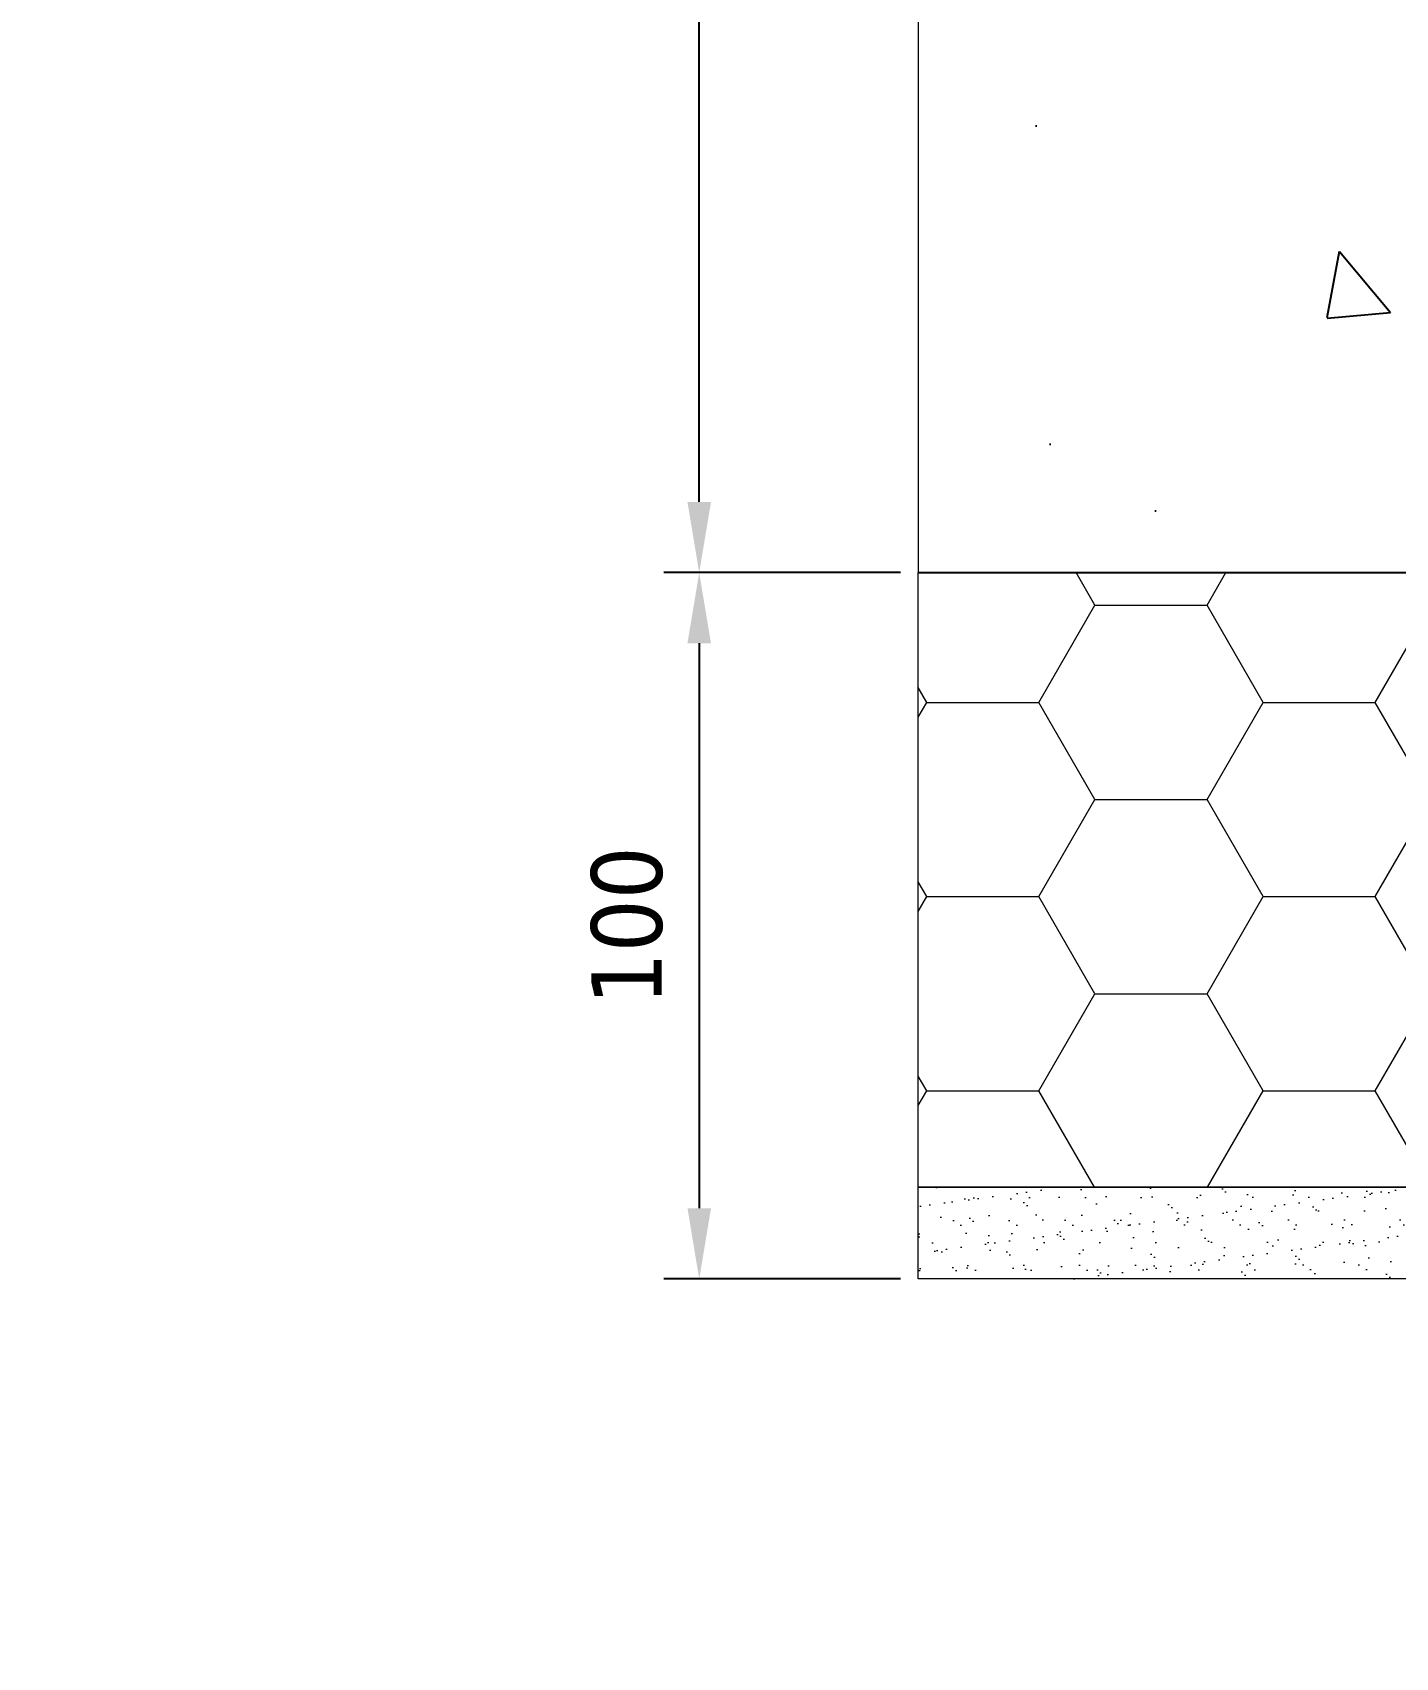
# Model space of a CAD drawing. Header units: millimetres. Extents: x -20000 to 230000, y -17405 to 25402.
# Drawn here: x 154392.1 to 154585.1, y -6005.7 to -5775.6 of the extents above; entities that cross this region are included whole.
import ezdxf

# ---------------------------------------------------------------- set-up
doc = ezdxf.new("R2010")
doc.units = ezdxf.units.MM
doc.header["$PDMODE"] = 35
doc.header["$PDSIZE"] = 0.5
doc.layers.get('0').update_dxf_attribs({"lineweight": 13})
doc.layers.get('Defpoints').update_dxf_attribs({"true_color": 0xc2a584})
doc.layers.add('0 - Invisible', color=43, linetype='Continuous', lineweight=0, plot=False)
for name, color, linetype, lineweight in [('1 - BETON', 251, 'Continuous', 25), ('1 - Cotation', 32, 'Continuous', 13), ('1 - Isolant', 132, 'Continuous', 13), ('1 - Platre', 252, 'Continuous', 13)]:
    doc.layers.add(name, color=color, linetype=linetype, lineweight=lineweight)
doc.styles.add('Texte Poralu', font='tahomabd.ttf')
doc.dimstyles.new('30 - 1000', dxfattribs={"dimtxt": 10, "dimasz": 10, "dimexe": 5, "dimexo": 2.5, "dimgap": 5, "dimtad": 1, "dimdec": 1, "dimtxsty": 'Texte Poralu', "dimcen": 5, "dimazin": 0, "dimtfac": 1, "dimtdec": 1, "dimtmove": 0, "dimatfit": 3, "dimfxl": 1, "dimarcsym": 0})

# ---------------------------------------------------------------- blocks, each defined once
blk = doc.blocks.new('*U436')
at = {"layer": '1 - Isolant'}
h = blk.add_hatch(dxfattribs=at)
h.set_pattern_fill('HONEY', color=256, scale=5)
h.set_pattern_definition([(0, (237.499815932928, -1.4210854715202e-14), (23.8125, 13.748153225), [15.875, -31.75]), (120, (237.499815932928, -1.4210854715202e-14), (-23.81249994797095, 13.74815331511695), [15.87499999999996, -31.74999999999992]), (59.99999999999999, (237.499815932928, -1.4210854715202e-14), (5.202904551637744e-08, 27.49630654011694), [-31.75, 15.875])])
h.paths.add_polyline_path([(-149.9999999999709, -87.00000000000001), (-149.9999999999709, 0), (-7.500147691644084, 0), (-7.500147691644084, -87.00000000000001)])
at = {"layer": '1 - Platre'}
h = blk.add_hatch(dxfattribs=at)
h.set_pattern_fill('AR-SAND', color=256, scale=0.1)
h.set_pattern_definition([(37.50000000000001, (237.499815932928, -1.4210854715202e-14), (-0.1600031295984046, 4.894132373293424), [0, -3.860800000000001, 0, -4.318000000000001, 0, -4.1275]), (7.499999999999999, (237.499815932928, -1.4210854715202e-14), (4.495232831380027, 7.168251005683543), [0, -2.0828, 0, -3.4798, 0, -1.3335]), (327.5, (234.375615932928, -1.4210854715202e-14), (7.90992370241458, 0.01437184678545691), [0, -1.27, 0, -4.572, 0, -5.969]), (317.5, (234.375615932928, -1.4210854715202e-14), (7.635564524722972, 2.229293232572162), [0, -0.635, 0, -2.9972, 0, -3.429])])
h.paths.add_polyline_path([(-149.9999999999709, -100), (-149.9999999999709, -87.00000000000001), (-7.500147691644084, -87.00000000000001), (-7.500147691644084, -100)])
at = {"layer": '0 - Invisible'}
for points in [[(-149.9999999999709, -87.00000000000001), (-149.9999999999709, 0)], [(-149.9999999999709, -100), (-149.9999999999709, -87.00000000000001)]]:
    blk.add_lwpolyline(points, dxfattribs=at)
at = {"layer": '1 - Isolant'}
blk.add_lwpolyline([(-149.9999999999709, 0), (-7.500147691644084, 0), (-7.500147691644084, -87.00000000000001), (-149.9999999999709, -87.00000000000001)], dxfattribs=at)
at = {"layer": '1 - Platre'}
blk.add_lwpolyline([(-149.9999999999709, -87.00000000000001), (-7.500147691644084, -87.00000000000001), (-7.500147691644084, -100), (-149.9999999999709, -100)], dxfattribs=at)
blk = doc.blocks.new('*U434')
at = {"layer": '1 - BETON'}
h = blk.add_hatch(dxfattribs=at)
h.set_pattern_fill('CONCRETE', color=256, scale=15, style=0, pattern_type=2)
h.set_pattern_definition([(49.99999999999999, (-50.00000000000003, -20.00000000000003), (107.589027390113, -9.412820247389266), [11.25, -123.75]), (355, (-50.00000000000003, -20.00000000000003), (-20.81270004195, 112.8288200550018), [9, -99]), (100.4514, (-41.03424800000003, -20.78440100000002), (86.77640725710323, 103.415931309143), [9.5610285, -105.1713168]), (46.18420000000002, (-50.00000000000003, 9.999999999999977), (160.0861572938467, -24.82785214935271), [16.87499999999996, -185.6249999999997]), (96.6356, (-36.65948825000003, 7.931003949999974), (140.1994058323055, 146.1176806350663), [14.3415432, -157.75695]), (351.1842, (-50.00000000000003, 9.999999999999977), (140.1992917700441, 146.1177901387987), [13.5, -148.5]), (21, (-35.00000000000003, 2.499999999999975), (89.53605781776925, -60.39283359980082), [11.25, -123.75]), (326.0000000000001, (-35.00000000000003, 2.499999999999975), (36.49729978823726, 108.772506757028), [9, -99]), (71.4514, (-27.53866505000002, -2.532740900000025), (126.0333942872235, 48.37957450649286), [9.5610285, -105.1713168]), (37.50000000000001, (-50.00000000000003, -20.00000000000003), (1.8239782975936, 49.93407807469672), [0, -97.8, 0, -100.5, 0, -99.375]), (7.499999999999999, (-50.00000000000003, -20.00000000000003), (39.46043061632229, 59.16175678235403), [0, -57.3, 0, -95.55, 0, -37.875]), (327.5, (-83.45000000000003, -20.00000000000003), (80.07336542586135, -3.383230760156963), [0, -37.5, 0, -117, 0, -155.25]), (317.5, (-98.45000000000003, -20.00000000000003), (87.47792540135794, 15.01574734984766), [0, -48.75, 0, -77.69999999999999, 0, -110.25])])
h.paths.add_polyline_path([(150, 179.9999999999999), (150, 0), (0, 0), (0, 180)])
at = {"layer": '0 - Invisible'}
blk.add_lwpolyline([(150, 179.9999999999999), (150, 0)], dxfattribs=at)
at = {"layer": '1 - BETON'}
blk.add_lwpolyline([(150, 0), (0, 0), (0, 180), (150, 179.9999999999999)], dxfattribs=at)
blk = doc.blocks.new('*D1019')
at = {"layer": 'Defpoints', "color": 0, "lineweight": -2, "transparency": 16777216}
for p, q in [((154514.9999754432, -5672.071593255383), (154481.4794443946, -5672.071593255383)), ((154486.4794443946, -5842.071593255383), (154486.4794443946, -5682.071593255383)), ((154514.9999754432, -5852.071593255383), (154481.4794443946, -5852.071593255383))]:
    blk.add_line(p, q, dxfattribs=at)
at = {"layer": 'Defpoints', "color": 0, "transparency": 16777216}
for p in [(154486.4794443946, -5672.071593255383), (154517.4999754432, -5672.071593255383), (154517.4999754432, -5852.071593255383)]:
    blk.add_point(p, dxfattribs=at)
for points in [[(154484.812777728, -5682.071593255383), (154488.1461110613, -5682.071593255383), (154486.4794443946, -5672.071593255383)], [(154484.812777728, -5842.071593255383), (154488.1461110613, -5842.071593255383), (154486.4794443946, -5852.071593255383)]]:
    blk.add_solid(points, dxfattribs=at)
at = {"layer": 'Defpoints', "color": 0, "transparency": 16777216, "insert": (154476.2511032261, -5762.071593255358), "char_height": 10, "attachment_point": 5, "rotation": 90, "style": 'Texte Poralu'}
blk.add_mtext('180', dxfattribs=at)
blk = doc.blocks.new('*D1020')
at = {"layer": '1 - Cotation', "color": 0, "lineweight": -2, "transparency": 16777216}
for p, q in [((154514.9999754432, -5852.071593255383), (154481.4794443946, -5852.071593255383)), ((154486.4794443946, -5862.071593255383), (154486.4794443946, -5942.071593255383)), ((154514.9999754432, -5952.071593255383), (154481.4794443946, -5952.071593255383))]:
    blk.add_line(p, q, dxfattribs=at)
at = {"layer": '1 - Cotation', "color": 0, "transparency": 16777216}
for points in [[(154484.812777728, -5862.071593255383), (154488.1461110613, -5862.071593255383), (154486.4794443946, -5852.071593255383)], [(154484.812777728, -5942.071593255383), (154488.1461110613, -5942.071593255383), (154486.4794443946, -5952.071593255383)]]:
    blk.add_solid(points, dxfattribs=at)
at = {"layer": 'Defpoints', "color": 0, "transparency": 16777216}
for p in [(154517.4999754432, -5852.071593255383), (154486.4794443946, -5952.071593255383), (154517.4999754432, -5952.071593255383)]:
    blk.add_point(p, dxfattribs=at)
at = {"layer": '1 - Cotation', "color": 0, "transparency": 16777216, "insert": (154476.2746089346, -5902.071593255358), "char_height": 10, "attachment_point": 5, "rotation": 90, "style": 'Texte Poralu'}
blk.add_mtext('100', dxfattribs=at)
blk = doc.blocks.new('*D1011')
at = {"layer": 'Defpoints', "color": 0, "lineweight": -2, "transparency": 16777216}
blk.add_line((154840.0000000001, -3795.668358777185), (154875.9922766959, -3795.668358777185), dxfattribs=at)
at = {"layer": 'Defpoints', "color": 0, "transparency": 16777216}
for p in [(154837.5000000001, -3795.668358777185), (154837.5000000002, -3795.668358777185), (150000, -6005.668358777197)]:
    blk.add_point(p, dxfattribs=at)
at = {"layer": 'Defpoints', "color": 0, "transparency": 16777216, "insert": (154859.2461383481, -3785.463523317145), "char_height": 10, "attachment_point": 5, "style": 'Texte Poralu'}
blk.add_mtext('2210', dxfattribs=at)
blk = doc.blocks.new('*D1012')
at = {"layer": 'Defpoints', "color": 0, "lineweight": -2, "transparency": 16777216}
blk.add_line((155120.0000000001, -3615.668358777184), (155155.9922766959, -3615.668358777184), dxfattribs=at)
at = {"layer": 'Defpoints', "color": 0, "transparency": 16777216}
for p in [(155117.5000000001, -3615.668358777184), (155117.5000000002, -3615.668358777184), (150000, -6005.668358777197)]:
    blk.add_point(p, dxfattribs=at)
at = {"layer": 'Defpoints', "color": 0, "transparency": 16777216, "insert": (155139.2461383481, -3605.460165358783), "char_height": 10, "attachment_point": 5, "style": 'Texte Poralu'}
blk.add_mtext('2390', dxfattribs=at)
blk = doc.blocks.new('*D1013')
at = {"layer": 'Defpoints', "color": 0, "lineweight": -2, "transparency": 16777216}
blk.add_line((155420.0000000001, -3505.6683587772), (155455.9922766959, -3505.6683587772), dxfattribs=at)
at = {"layer": 'Defpoints', "color": 0, "transparency": 16777216}
for p in [(155417.5000000001, -3505.6683587772), (155417.5000000001, -3505.6683587772), (150000, -6005.668358777197)]:
    blk.add_point(p, dxfattribs=at)
at = {"layer": 'Defpoints', "color": 0, "transparency": 16777216, "insert": (155439.246138348, -3495.463523317159), "char_height": 10, "attachment_point": 5, "style": 'Texte Poralu'}
blk.add_mtext('2500', dxfattribs=at)
blk = doc.blocks.new('*D1014')
at = {"layer": 'Defpoints', "color": 0, "lineweight": -2, "transparency": 16777216}
blk.add_line((154750.0000000001, -3805.668358777184), (154785.9922766962, -3805.668358777184), dxfattribs=at)
at = {"layer": 'Defpoints', "color": 0, "transparency": 16777216}
for p in [(154747.5000000001, -3805.668358777184), (154747.5000000005, -3805.668358777184), (150000, -6005.668358777197)]:
    blk.add_point(p, dxfattribs=at)
at = {"layer": 'Defpoints', "color": 0, "transparency": 16777216, "insert": (154769.2461383484, -3795.463523317144), "char_height": 10, "attachment_point": 5, "style": 'Texte Poralu'}
blk.add_mtext('2200', dxfattribs=at)

msp = doc.modelspace()

# ---------------------------------------------------------------- block references
at = {"xscale": -1}
msp.add_blockref('*U434', (154667.4999754432, -5852.071593255383), dxfattribs=at)
msp.add_blockref('*U436', (154667.4999754432, -5852.071593255383))

# ---------------------------------------------------------------- dimensions: what is measured, and where the dimension line sits
at = {"layer": '1 - Cotation'}
dim = msp.add_linear_dim(base=(154486.4794443946, -5952.071593255383), p1=(154517.4999754432, -5852.071593255383), p2=(154517.4999754432, -5952.071593255383), angle=90, dimstyle='30 - 1000', dxfattribs=at)
dim.commit()
dim.dimension.update_dxf_attribs({"geometry": '*D1020', "text_midpoint": (154476.2746089346, -5902.071593255358)})
at = {"layer": 'Defpoints'}
for feature_location, offset, picture, middle in [((155417.5000000001, -3505.6683587772), (0, 0), '*D1013', (155439.246138348, -3495.463523317159)), ((155117.5000000001, -3615.668358777184), (1.1641532182693481e-10, 0), '*D1012', (155139.2461383481, -3605.460165358783)), ((154837.5000000001, -3795.668358777185), (1.1641532182693481e-10, 0), '*D1011', (154859.2461383481, -3785.463523317145)), ((154747.5000000001, -3805.668358777184), (4.0745362639427185e-10, 0), '*D1014', (154769.2461383484, -3795.463523317144))]:
    dim = msp.add_ordinate_dim(feature_location=feature_location, offset=offset, dtype=0, origin=(150000, -6005.668358777197), dimstyle='30 - 1000', dxfattribs=at)
    dim.commit()
    dim.dimension.update_dxf_attribs({"geometry": picture, "text_midpoint": middle})
dim = msp.add_linear_dim(base=(154486.4794443946, -5672.071593255383), p1=(154517.4999754432, -5852.071593255383), p2=(154517.4999754432, -5672.071593255383), angle=90, dimstyle='30 - 1000', dxfattribs=at)
dim.commit()
dim.dimension.update_dxf_attribs({"geometry": '*D1019', "text_midpoint": (154476.2511032261, -5762.071593255358)})

doc.saveas('drawing.dxf')
